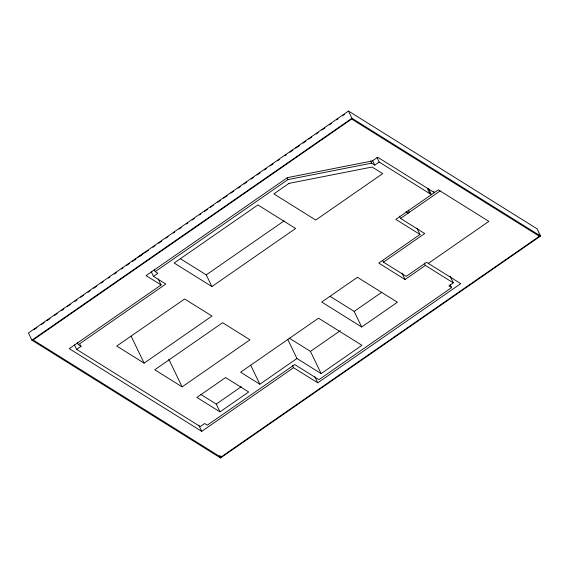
<?xml version="1.0" encoding="UTF-8"?>
<svg xmlns="http://www.w3.org/2000/svg" width="569" height="569" viewBox="0 0 569 569"><rect width="100%" height="100%" fill="white"/><g stroke="black" fill="none" stroke-linecap="round" stroke-linejoin="round"><path stroke-width="0.85" d="M348.477 111.04L28.45 332.957L31.921 340.177L220.523 457.96L540.55 236.043L537.079 228.823L348.477 111.04L351.955 118.26L540.55 236.043M137.449 257.629L144.789 252.536M34.005 329.693L36.921 327.673M41.295 324.643L44.211 322.616M47.127 320.596L50.036 318.576M54.411 315.539L57.327 313.519M61.701 310.489L63.892 308.967M67.533 306.442L70.449 304.422M74.824 301.385L77.014 299.87M80.656 297.345L83.572 295.325M87.946 292.288L90.13 290.773M93.778 288.241L96.694 286.221M101.069 283.191L103.252 281.676M108.359 278.134L109.817 277.124M114.191 274.087L116.375 272.572M121.482 269.037L122.94 268.027M126.581 265.495L129.497 263.475M132.413 261.456L136.055 258.923M139.704 256.399L141.887 254.884M145.536 252.352L148.452 250.332M152.826 247.302L155.01 245.78M158.659 243.255L161.575 241.235M165.949 238.198L168.132 236.683M173.232 233.148L174.69 232.131M179.064 229.101L181.255 227.586M186.355 224.044L187.813 223.034M192.187 220.004L194.378 218.489M199.477 214.947L200.935 213.937M204.584 211.405L207.5 209.385M210.416 207.365L213.325 205.345M217.699 202.308L220.616 200.288M223.532 198.268L227.18 195.736M230.822 193.211L233.738 191.191M238.112 188.154L240.303 186.639M243.945 184.114L246.861 182.087M251.235 179.057L253.418 177.542M257.067 175.01L259.983 172.99M264.357 169.96L266.541 168.438M270.19 165.913L273.106 163.893M277.48 160.856L279.663 159.341M284.77 155.806L286.228 154.789M289.87 152.264L292.786 150.244M295.702 148.217L299.344 145.692M302.993 143.168L305.909 141.14M308.825 139.12L311.741 137.101M316.115 134.064L318.299 132.549M321.947 130.024L324.863 128.004M329.238 124.967L331.421 123.452M336.521 119.91L337.979 118.9M342.353 115.87L344.544 114.355M31.921 340.177L351.955 118.26M154.128 269.357L155.223 271.633L287.942 179.605L371.628 163.147L374.779 165.117L379.189 162.058L431.416 194.676L428.493 188.595M151.29 271.797L153.481 276.356L157.89 273.298L155.223 271.633M158.161 278.895L161.084 284.977L69.262 348.655L201.732 431.38L293.561 367.709L317.751 382.816L460.748 283.654L426.522 262.281L406.216 276.363L383.463 262.153L382.738 260.63M77.284 342.389L78.38 344.672L165.799 284.045L153.481 276.356M74.447 344.828L76.644 349.387L81.047 346.336L80.293 344.771M180.373 258.703L206.255 274.87L284.173 220.836M211.881 286.563L295.624 228.496L257.906 204.94L174.164 263.006L211.881 286.563L206.255 274.87M144.121 363.136L211.981 316.072L184.612 298.988L116.752 346.044L144.121 363.136L131.19 336.265M399.438 216.156L400.533 218.432L440.157 190.956M182.123 386.87L249.983 339.807L222.614 322.723L154.754 369.779L182.123 386.87L168.808 359.21M416.97 228.155L420.007 234.471L378.748 263.077L405.057 279.507L425.363 265.424L453.315 282.885L448.905 285.937L451.622 287.637L318.91 379.665L294.721 364.558L207.301 425.178L204.634 423.514L200.231 426.572L76.644 349.387M383.463 262.153L424.723 233.539L400.533 218.432M200.601 394.303L216.241 404.075L241.341 386.671M330.048 296.335L354.174 311.407L381.877 292.196M428.301 263.39L488.871 221.384L438.379 189.847L395.818 219.364L420.007 234.471M219.997 411.871L248.674 391.977L225.587 377.56L196.902 397.447L219.997 411.871L216.241 404.075M259.848 384.231L296.954 358.498L321.144 373.613L361.948 345.319L318.505 318.185L240.602 372.204L259.848 384.231L250.68 365.17M289.187 338.1L310.446 351.379L340.319 330.66M361.678 326.997L397.397 302.231L357.439 277.274L321.72 302.039L361.678 326.997L354.174 311.407M539.369 236.27L351.663 119.042L33.102 339.949L220.815 457.177L539.369 236.27L538.331 234.108M406.046 211.782L408.243 213.155M161.084 284.977L146.105 275.616L287.381 177.649L372.368 160.935L377.681 157.25L434.353 192.642L433.621 191.12M78.38 344.672L81.047 346.336M427.283 188.375L429.844 193.695M450.022 276.043L453.315 282.885M450.164 284.6L451.622 287.637M408.236 209.997L409.374 212.365M376.991 157.499L379.189 162.058M424.268 263.148L425.363 265.424M372.524 160.422L374.779 165.117M370.526 160.863L371.628 163.147M402.02 273.191L405.057 279.507M287.21 178.083L287.942 179.605M310.446 351.379L321.144 373.613M314.821 376.735L317.751 382.816M287.779 339.444L296.954 358.498M292.459 365.426L293.561 367.709M220.118 455.733L220.815 457.177M219.478 455.797L220.523 457.96M198.723 425.128L201.732 431.38M289.016 183.367L273.845 193.887L315.731 220.047L382.674 173.623L372.105 167.023L289.016 183.367"/></g></svg>
